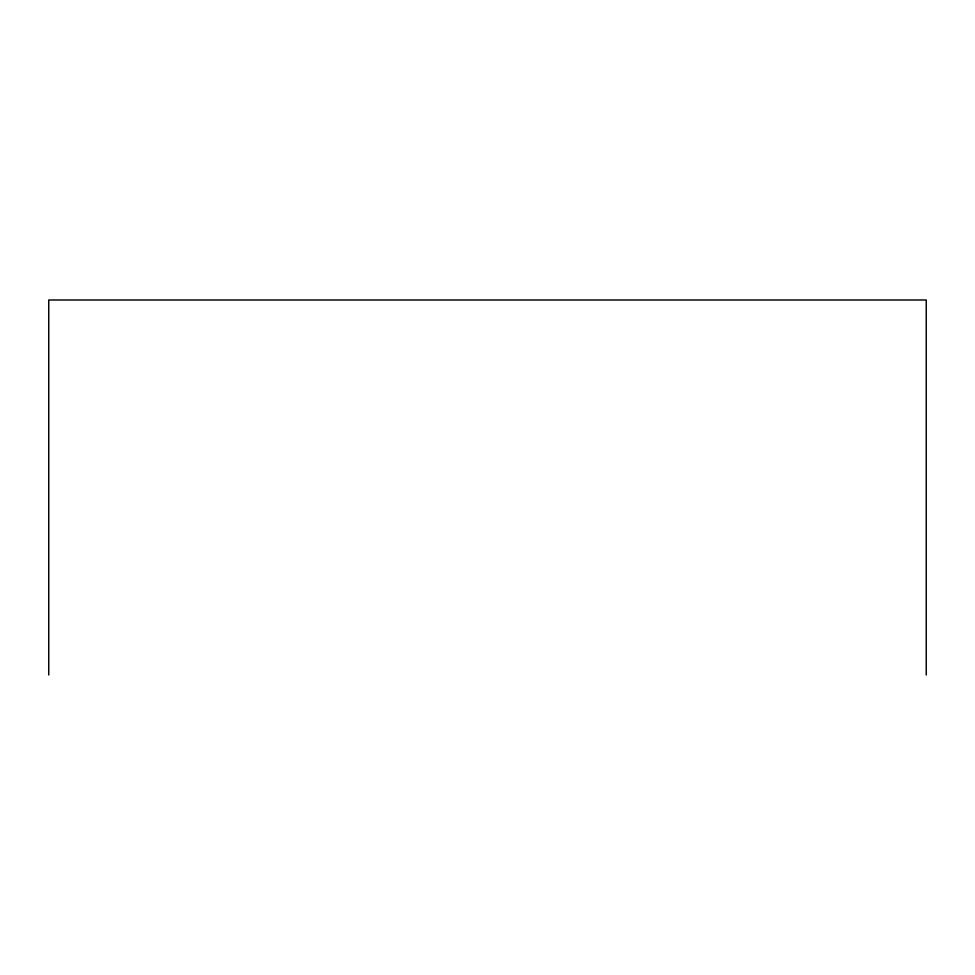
<?xml version="1.0" encoding="UTF-8"?>
<svg xmlns="http://www.w3.org/2000/svg" width="975" height="975" viewBox="0 0 975 975"><rect width="100%" height="100%" fill="white"/><g stroke="black" fill="none" stroke-linecap="round" stroke-linejoin="round"><path stroke-width="1.46" d="M926.25 675.005L926.25 299.995L48.75 299.995L48.75 675.005"/></g></svg>
